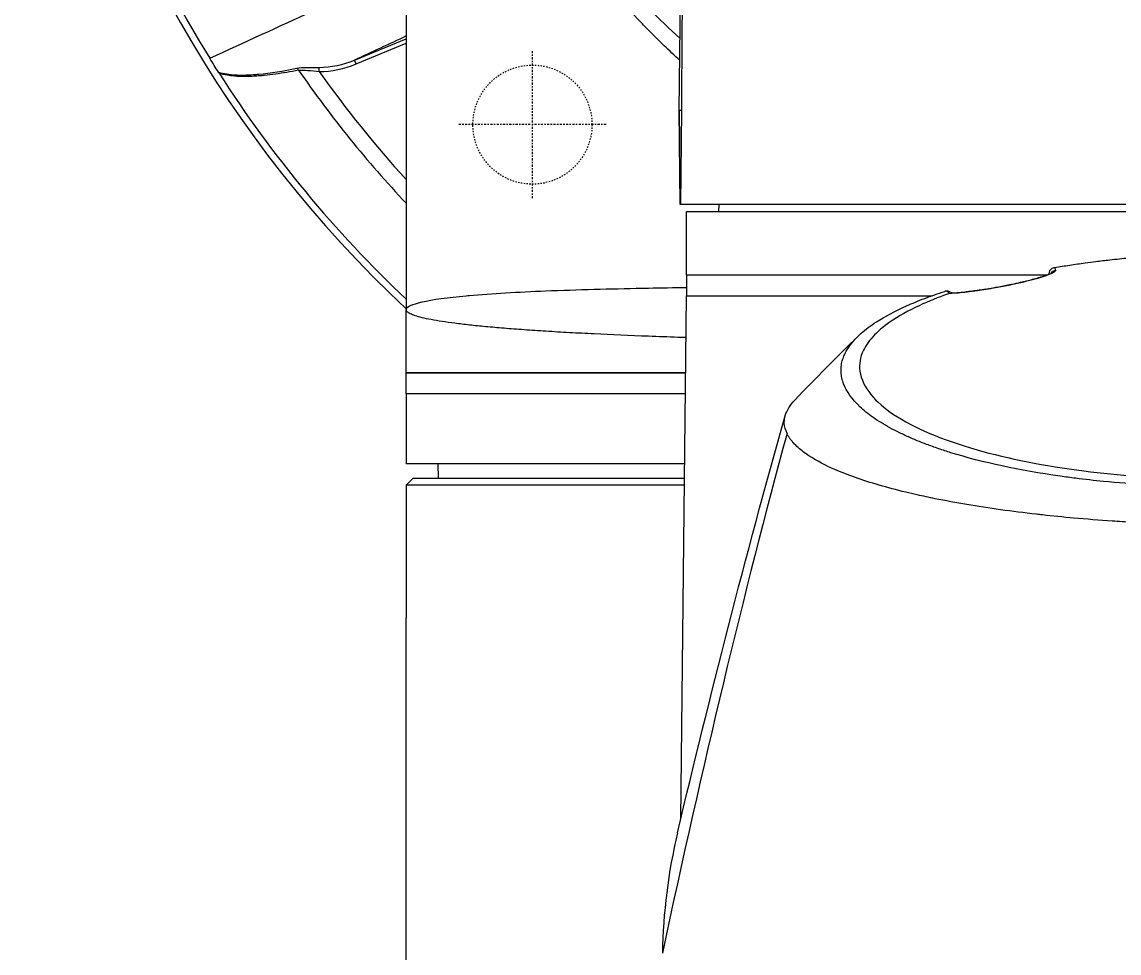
# Model space of a CAD drawing. Header units: millimetres. Extents: x 0 to 4378, y 0 to 2376.
# Drawn here: x 690.8 to 769.1, y 2057.3 to 2123.7 of the extents above; entities that cross this region are included whole.
import ezdxf

# ---------------------------------------------------------------- set-up
doc = ezdxf.new("R2010")
doc.units = ezdxf.units.MM
doc.header["$LTSCALE"] = 0.2
doc.linetypes.add('CENTER2', pattern=[1.125, 0.75, -0.125, 0.125, -0.125])
doc.linetypes.add('HIDDEN', pattern=[0.375, 0.25, -0.125])
doc.layers.add('02_Center Line', color=1, linetype='CENTER2')
doc.layers.add('03_Hidden Line', color=2, linetype='HIDDEN')

# ---------------------------------------------------------------- blocks, each defined once
blk = doc.blocks.new('A$C67cfe5fe')
for p, q in [((-59, 0), (-59, -63.2)), ((-39.525, -49.001), (-39.133, -12.412)), ((-62.686, -45.397), (-59, -43.87)), ((-62.572, -45.674), (-59, -44.194)), ((-65.213, -46.213), (-65.214, -45.922)), ((-62.572, -45.674), (-62.686, -45.397)), ((-39.372, -49), (-39.525, -49.001)), ((-39.467, -55.7), (-39.525, -49.001)), ((-39.525, -49.001), (-39.467, -55.7)), ((-39.372, -49), (-39.432, -55.7)), ((-39.432, -55.7), (-39.467, -55.7)), ((-39.467, -55.7), (-39.467, -55.7)), ((-0.5, -55.7), (-39.432, -55.7)), ((-39, -56.2), (39, -56.2)), ((-39, -60.7), (-39, -56.2)), ((-36.713, -55.7), (-36.721, -56.2)), ((-39, -60.7), (-13.218, -60.7)), ((-39, -60.7), (-13.218, -60.7)), ((-39, -60.7), (-39, -62.2)), ((-13.181, -60.7), (-13.181, -60.7)), ((-13.181, -60.7), (-13.181, -60.7)), ((-13.181, -60.7), (-13.181, -60.7)), ((-13.172, -60.696), (-13.172, -60.696)), ((-39.423, -99.542), (-39.006, -62.2)), ((-39.006, -62.2), (-21.494, -62.2)), ((-59, -67.7), (-59, -63.2)), ((-59, -67.7), (-39.067, -67.7)), ((-39.067, -67.7), (-59, -67.7)), ((-59, -69.2), (-59, -67.7)), ((-39.084, -69.2), (-59, -69.2)), ((-59, -69.2), (-59, -74.2)), ((-39.084, -69.2), (-59, -69.2)), ((-39.14, -74.2), (-59, -74.2)), ((-56.695, -75.2), (-56.713, -74.2)), ((-58.5, -75.2), (-59, -75.7)), ((-39.156, -75.7), (-59, -75.7)), ((-59, -75.7), (-59, -85.2)), ((-58.5, -75.2), (-39.151, -75.2)), ((-59, -147.581), (-59, -85.2))]:
    blk.add_line(p, q)
for radius, start, end in [(86.413, 313.06048, 226.93952), (59, 311.98884, 228.01116), (85.907, 148.20478, 211.79522), (81.076, 214.66612, 223.30498), (85.917, 212.63635, 226.62982), (79.927, 215.32313, 222.42381), (81.076, 229.89687, 229.89758), (86.413, 226.94839, 226.94842), (85.917, 227.01415, 227.01628)]:
    blk.add_arc((0, 0), radius, start, end)
for centre, major_axis, ratio, start_param, end_param in [((-66.872, -46.246), (-0.06, 0.294), 0.73863, 5.018432, 5.756015), ((-67.613, -14.18), (-2.944, 31.713), 0.454366, 3.103899, 3.281624), ((-67.821, -13.502), (-3.259, 32.677), 0.454652, 3.098, 3.27804), ((-21.932, -508.012), (-9.691, -453.026), 0.011347, 3.300548, 3.300597), ((-12.617, -60.896), (-0.486, -0.116), 0.997252, 5.53084, 5.530983), ((-12.617, -60.896), (-0.486, -0.116), 0.997252, 4.629241, 5.460231), ((-16.874, -62.112), (-0.087, 0.492), 0.186354, 0, 0.125052), ((-17.668, -61.335), (-3.368, 0.401), 0.417964, 0.649777, 0.766903)]:
    blk.add_ellipse(centre, major_axis=major_axis, ratio=ratio, start_param=start_param, end_param=end_param)
for points, knots in [([(-39.488, -45.42), (-40.229, -44.741), (-40.974, -44.023), (-41.719, -43.263), (-41.95, -43.028), (-42.182, -42.788), (-42.413, -42.545), (-44.58, -40.26), (-46.865, -37.49), (-49.057, -34.12), (-51.018, -31.104), (-52.905, -27.607), (-54.509, -23.591), (-55.893, -20.127), (-57.065, -16.277), (-57.866, -12.067), (-58.582, -8.31), (-59, -4.266), (-59, 0)], [0.7300237, 0.7300237, 0.7300237, 0.7300237, 0.7452724, 0.7452724, 0.7452724, 0.75, 0.75, 0.75, 0.8245188, 0.8245188, 0.8245188, 0.891197, 0.891197, 0.891197, 0.9486937, 0.9486937, 0.9486937, 1, 1, 1, 1]), ([(-72.402, -46.256), (-72.497, -46.101), (-72.596, -45.94), (-72.803, -45.606), (-72.909, -45.435), (-73.015, -45.263)], [-0.1212579, -0.1212579, -0.1212579, -0.1212579, -0.0607335, -0.0607335, 0, 0, 0, 0]), ([(-72.402, -46.256), (-72.018, -46.367), (-71.603, -46.433), (-71.163, -46.455), (-71.087, -46.459), (-71.017, -46.461), (-70.949, -46.463), (-70.82, -46.466), (-70.699, -46.465), (-70.566, -46.462), (-70.361, -46.458), (-70.138, -46.447), (-69.894, -46.431), (-69.775, -46.422), (-69.656, -46.413), (-69.536, -46.402), (-68.673, -46.323), (-67.779, -46.176), (-66.815, -45.97)], [0.000003, 0.000003, 0.000003, 0.000003, 0.25, 0.25, 0.25, 0.2932173, 0.2932173, 0.2932173, 0.375, 0.375, 0.375, 0.5, 0.5, 0.5, 0.5610134, 0.5610134, 0.5610134, 1, 1, 1, 1]), ([(-66.683, -46.115), (-67.256, -46.233), (-67.806, -46.327), (-68.332, -46.399), (-68.596, -46.435), (-68.853, -46.466), (-69.105, -46.491), (-69.223, -46.503), (-69.341, -46.514), (-69.456, -46.523), (-69.464, -46.524), (-69.471, -46.524), (-69.478, -46.525), (-69.601, -46.534), (-69.701, -46.542), (-69.842, -46.55), (-70.248, -46.574), (-70.593, -46.58), (-70.902, -46.567), (-71.024, -46.562), (-71.141, -46.555), (-71.254, -46.545), (-71.453, -46.527), (-71.602, -46.508), (-71.781, -46.475), (-71.96, -46.442), (-72.15, -46.396), (-72.352, -46.335)], [0, 0, 0, 0, 0.25, 0.25, 0.25, 0.375, 0.375, 0.375, 0.4338257, 0.4338257, 0.4338257, 0.4375, 0.4375, 0.4375, 0.5, 0.5, 0.5, 0.6787887, 0.6787887, 0.6787887, 0.75, 0.75, 0.75, 0.875, 0.875, 0.875, 0.9999999, 0.9999999, 0.9999999, 0.9999999]), ([(-66.815, -45.97), (-66.634, -45.931), (-66.351, -45.919), (-66.078, -45.917), (-65.805, -45.916), (-65.516, -45.925), (-65.214, -45.922)], [0, 0, 0, 0, 0.5, 0.5, 0.5, 1, 1, 1, 1]), ([(-72.352, -46.335), (-72.361, -46.321), (-72.37, -46.307), (-72.387, -46.28), (-72.394, -46.268), (-72.402, -46.256)], [-0.009677245, -0.009677245, -0.009677245, -0.009677245, -0.00461938, -0.00461938, -0.000003186, -0.000003186, -0.000003186, -0.000003186]), ([(-12.751, -60.191), (-12.398, -60.13), (-12.039, -60.072), (-11.313, -59.961), (-10.946, -59.908), (-10.324, -59.824), (-10.071, -59.791), (-9.489, -59.718), (-9.153, -59.678), (-8.356, -59.589), (-7.898, -59.542), (-7.175, -59.474), (-6.907, -59.45), (-5.675, -59.347), (-4.695, -59.282), (-2.717, -59.187), (-1.718, -59.158), (-0.6, -59.148), (-0.362, -59.146), (-0.123, -59.145), (-0.004, -59.145)], [-1.260137, -1.260137, -1.260137, -1.260137, -1.13977, -1.13977, -1.019298, -1.019298, -0.938268, -0.938268, -0.827897, -0.827897, -0.68116, -0.68116, -0.598483, -0.598483, -0.299873, -0.299873, 0, 0, 0.035566, 0.071132, 0.071132, 0.071132, 0.071132]), ([(-12.817, -60.207), (-12.896, -60.23), (-12.998, -60.294), (-13.055, -60.359), (-13.062, -60.368), (-13.069, -60.376), (-13.075, -60.384), (-13.101, -60.419), (-13.114, -60.424), (-13.148, -60.523), (-13.182, -60.621), (-13.177, -60.673), (-13.177, -60.68)], [0.0000145, 0.0000145, 0.0000145, 0.0000145, 0.4407612, 0.4407612, 0.4407612, 0.5, 0.5, 0.5, 0.75, 0.75, 0.75, 1, 1, 1, 1]), ([(-12.817, -60.207), (-12.806, -60.203), (-12.795, -60.201), (-12.773, -60.195), (-12.762, -60.193), (-12.751, -60.191)], [-0.007110306, -0.007110306, -0.007110306, -0.007110306, -0.003649932, -0.003649932, -0.000004156, -0.000004156, -0.000004156, -0.000004156]), ([(-12.691, -60.403), (-12.682, -60.444), (-12.746, -60.503), (-12.873, -60.568), (-12.886, -60.575), (-12.9, -60.582), (-12.914, -60.589), (-12.997, -60.628), (-13.102, -60.671), (-13.233, -60.719), (-13.298, -60.743), (-13.37, -60.768), (-13.451, -60.794), (-13.532, -60.821), (-13.614, -60.847), (-13.706, -60.875), (-13.769, -60.894), (-13.837, -60.914), (-13.915, -60.937), (-14.053, -60.977), (-14.181, -61.012), (-14.346, -61.056), (-14.407, -61.072), (-14.474, -61.089), (-14.549, -61.108), (-14.608, -61.123), (-14.667, -61.138), (-14.728, -61.153), (-14.811, -61.174), (-14.896, -61.194), (-14.983, -61.215), (-15.038, -61.228), (-15.089, -61.24), (-15.14, -61.252), (-15.23, -61.273), (-15.323, -61.294), (-15.454, -61.323), (-15.496, -61.332), (-15.537, -61.341), (-15.579, -61.35), (-15.641, -61.364), (-15.704, -61.377), (-15.767, -61.391), (-15.86, -61.411), (-15.927, -61.425), (-16.04, -61.447), (-16.055, -61.451), (-16.072, -61.454), (-16.09, -61.458), (-16.379, -61.516), (-16.674, -61.572), (-16.972, -61.625)], [0, 0, 0, 0, 0.25, 0.25, 0.25, 0.275957, 0.275957, 0.275957, 0.425518, 0.425518, 0.425518, 0.5, 0.5, 0.5, 0.573987, 0.573987, 0.573987, 0.625, 0.625, 0.625, 0.716202, 0.716202, 0.716202, 0.75, 0.75, 0.75, 0.776323, 0.776323, 0.776323, 0.8125, 0.8125, 0.8125, 0.835296, 0.835296, 0.835296, 0.875, 0.875, 0.875, 0.887583, 0.887583, 0.887583, 0.90625, 0.90625, 0.90625, 0.933682, 0.933682, 0.933682, 0.9375, 0.9375, 0.9375, 1, 1, 1, 1]), ([(-16.961, -61.619), (-16.613, -61.558), (-16.249, -61.488), (-15.567, -61.345), (-15.239, -61.272), (-14.646, -61.13), (-14.374, -61.059), (-13.886, -60.924), (-13.671, -60.858), (-13.3, -60.734), (-13.152, -60.676), (-13.015, -60.612), (-12.983, -60.592), (-12.979, -60.589), (-12.979, -60.589), (-12.979, -60.589)], [0, 0, 0, 0, 0.1080701, 0.1080701, 0.2113879, 0.2113879, 0.3139872, 0.3139872, 0.4245451, 0.4245451, 0.5528617, 0.5528617, 0.6252629, 0.6252629, 0.6304154, 0.6304154, 0.6304154, 0.6304154]), ([(-59, -63.2), (-59, -62.993), (-58.586, -62.805), (-57.866, -62.641), (-57.113, -62.469), (-56.024, -62.323), (-54.723, -62.202), (-54.652, -62.195), (-54.581, -62.189), (-54.509, -62.182), (-52.9, -62.039), (-51.011, -61.935), (-49.057, -61.856), (-46.775, -61.765), (-44.406, -61.708), (-42.19, -61.665), (-42.033, -61.662), (-41.876, -61.659), (-41.719, -61.656), (-40.811, -61.639), (-39.903, -61.624), (-39.001, -61.611)], [0, 0, 0, 0, 0.0610325, 0.0610325, 0.0610325, 0.125, 0.125, 0.125, 0.1275195, 0.1275195, 0.1275195, 0.1840301, 0.1840301, 0.1840301, 0.25, 0.25, 0.25, 0.2532003, 0.2532003, 0.2532003, 0.2717234, 0.2717234, 0.2717234, 0.2717234]), ([(-16.972, -61.625), (-17.177, -61.662), (-17.383, -61.697), (-17.59, -61.73), (-17.729, -61.752), (-17.888, -61.777), (-18.026, -61.797), (-18.093, -61.807), (-18.156, -61.816), (-18.209, -61.824), (-18.308, -61.838), (-18.406, -61.851), (-18.504, -61.864), (-18.567, -61.873), (-18.63, -61.881), (-18.693, -61.889), (-18.773, -61.899), (-18.851, -61.909), (-18.929, -61.918), (-18.935, -61.919), (-18.942, -61.92), (-18.948, -61.92), (-19.023, -61.929), (-19.114, -61.94), (-19.161, -61.945), (-19.355, -61.966), (-19.539, -61.984), (-19.714, -61.999), (-19.907, -62.015), (-20.089, -62.027), (-20.254, -62.034)], [0, 0, 0, 0, 0.125, 0.125, 0.125, 0.2090035, 0.2090035, 0.2090035, 0.25, 0.25, 0.25, 0.3256794, 0.3256794, 0.3256794, 0.375, 0.375, 0.375, 0.4375, 0.4375, 0.4375, 0.442409, 0.442409, 0.442409, 0.5, 0.5, 0.5, 0.7377626, 0.7377626, 0.7377626, 0.9999993, 0.9999993, 0.9999993, 0.9999993]), ([(-20.168, -62.019), (-19.866, -62.007), (-19.466, -61.974), (-18.763, -61.893), (-18.521, -61.862), (-17.866, -61.771), (-17.42, -61.701), (-16.961, -61.619)], [0, 0, 0, 0, 0.1985143, 0.1985143, 0.2907776, 0.2907776, 0.4329571, 0.4329571, 0.4329571, 0.4329571]), ([(-3.067, -75.822), (-4.126, -75.794), (-5.172, -75.749), (-7.244, -75.623), (-8.265, -75.542), (-9.932, -75.379), (-10.592, -75.305), (-11.611, -75.177), (-11.978, -75.128), (-15.251, -74.664), (-17.895, -74.094), (-20.291, -73.351), (-20.433, -73.305), (-20.871, -73.163), (-21.175, -73.06), (-21.75, -72.853), (-22.029, -72.748), (-22.564, -72.536), (-22.824, -72.427), (-23.331, -72.204), (-23.576, -72.091), (-24.29, -71.742), (-24.73, -71.5), (-25.53, -71.006), (-25.889, -70.754), (-26.36, -70.372), (-26.504, -70.246), (-27.199, -69.591), (-27.591, -69.043), (-27.854, -68.343), (-27.895, -68.205), (-27.955, -67.928), (-27.974, -67.789), (-27.989, -67.512), (-27.986, -67.376), (-27.958, -67.111), (-27.934, -66.981), (-27.885, -66.792), (-27.867, -66.731), (-27.807, -66.554), (-27.758, -66.435), (-27.651, -66.214), (-27.593, -66.109), (-27.294, -65.626), (-26.967, -65.25), (-26.236, -64.604), (-25.874, -64.333), (-24.852, -63.672), (-24.133, -63.288), (-22.908, -62.742), (-22.475, -62.564), (-21.564, -62.221), (-21.084, -62.053), (-20.582, -61.893)], [0.000005, 0.000005, 0.000005, 0.000005, 0.319511, 0.319511, 0.639479, 0.639479, 0.852403, 0.852403, 0.973891, 0.973891, 1.947625, 1.947625, 2.010365, 2.010365, 2.139691, 2.139691, 2.265575, 2.265575, 2.393345, 2.393345, 2.521559, 2.521559, 2.781941, 2.781941, 3.041001, 3.041001, 3.166048, 3.166048, 3.692233, 3.692233, 3.821507, 3.821507, 3.951206, 3.951206, 4.07808, 4.07808, 4.201324, 4.201324, 4.258471, 4.258471, 4.368502, 4.368502, 4.468635, 4.468635, 4.831764, 4.831764, 5.102761, 5.102761, 5.508805, 5.508805, 5.711646, 5.711646, 5.914059, 5.914059, 5.914059, 5.914059]), ([(-20.254, -62.034), (-21.316, -62.409), (-22.924, -63.036), (-25.326, -64.626), (-26.033, -65.35), (-26.63, -66.585), (-26.71, -67.081), (-26.475, -68.751), (-25.525, -69.8), (-22.805, -71.618), (-20.784, -72.476), (-16.051, -73.826), (-13.47, -74.336), (-9.424, -74.853), (-8.146, -74.981), (-5.708, -75.163), (-4.554, -75.225), (-2.295, -75.303), (-1.147, -75.323), (-0.009, -75.323)], [-5.847616, -5.847616, -5.847616, -5.847616, -5.038817, -5.038817, -4.426364, -4.426364, -4.019655, -4.019655, -3.083823, -3.083823, -2.043533, -2.043533, -1.111663, -1.111663, -0.700523, -0.700523, -0.341482, -0.341482, 0, 0, 0, 0]), ([(-20.451, -61.868), (-20.476, -61.87), (-20.499, -61.873), (-20.544, -61.882), (-20.564, -61.887), (-20.582, -61.893)], [-0.01640349, -0.01640349, -0.01640349, -0.01640349, -0.00821386, -0.00821386, -0.00002089, -0.00002089, -0.00002089, -0.00002089]), ([(-20.171, -61.955), (-20.25, -61.9), (-20.339, -61.865), (-20.422, -61.866), (-20.432, -61.866), (-20.441, -61.867), (-20.451, -61.868)], [0.4974398, 0.4974398, 0.4974398, 0.4974398, 0.9461679, 0.9461679, 0.9461679, 0.9999981, 0.9999981, 0.9999981, 0.9999981]), ([(-20.254, -62.034), (-20.247, -62.032), (-20.24, -62.03), (-20.225, -62.026), (-20.218, -62.025), (-20.209, -62.023)], [0.000001326, 0.000001326, 0.000001326, 0.000001326, 0.003011242, 0.003011242, 0.005941777, 0.005941777, 0.005941777, 0.005941777]), ([(-39.039, -65.188), (-39.235, -65.182), (-39.43, -65.175), (-39.623, -65.169), (-40.338, -65.145), (-41.036, -65.12), (-41.716, -65.094), (-43.077, -65.042), (-44.367, -64.987), (-45.587, -64.928), (-46.195, -64.898), (-46.787, -64.868), (-47.36, -64.837), (-47.936, -64.805), (-48.494, -64.773), (-49.035, -64.739), (-49.303, -64.722), (-49.567, -64.705), (-49.826, -64.688), (-50.088, -64.67), (-50.344, -64.652), (-50.595, -64.634), (-51.095, -64.599), (-51.572, -64.562), (-52.027, -64.525), (-52.482, -64.488), (-52.915, -64.45), (-53.326, -64.411), (-53.737, -64.373), (-54.127, -64.333), (-54.494, -64.293), (-54.862, -64.252), (-55.208, -64.211), (-55.533, -64.169), (-55.857, -64.126), (-56.16, -64.084), (-56.441, -64.04), (-56.722, -63.997), (-56.981, -63.952), (-57.217, -63.907), (-57.454, -63.863), (-57.668, -63.817), (-57.858, -63.771), (-58.048, -63.724), (-58.215, -63.677), (-58.357, -63.63), (-58.499, -63.582), (-58.618, -63.534), (-58.714, -63.486), (-58.761, -63.462), (-58.803, -63.438), (-58.839, -63.414), (-58.874, -63.39), (-58.904, -63.366), (-58.928, -63.342), (-58.952, -63.319), (-58.97, -63.295), (-58.982, -63.271), (-58.988, -63.259), (-58.992, -63.247), (-58.996, -63.235), (-58.997, -63.229), (-58.998, -63.224), (-58.999, -63.218), (-59, -63.212), (-59, -63.207), (-59, -63.201), (-59, -63.201), (-59, -63.201), (-59, -63.201), (-59, -63.2), (-59, -63.2), (-59, -63.2)], [0.13459344, 0.13459344, 0.13459344, 0.13459344, 0.13537219, 0.13537219, 0.13537219, 0.1382538, 0.1382538, 0.1382538, 0.14401703, 0.14401703, 0.14401703, 0.14689341, 0.14689341, 0.14689341, 0.14978026, 0.14978026, 0.14978026, 0.15121449, 0.15121449, 0.15121449, 0.15266187, 0.15266187, 0.15266187, 0.15554349, 0.15554349, 0.15554349, 0.1584251, 0.1584251, 0.1584251, 0.16130671, 0.16130671, 0.16130671, 0.16418833, 0.16418833, 0.16418833, 0.16706994, 0.16706994, 0.16706994, 0.16995156, 0.16995156, 0.16995156, 0.17283317, 0.17283317, 0.17283317, 0.17571479, 0.17571479, 0.17571479, 0.1785964, 0.1785964, 0.1785964, 0.18003721, 0.18003721, 0.18003721, 0.18147802, 0.18147802, 0.18147802, 0.18291882, 0.18291882, 0.18291882, 0.18363923, 0.18363923, 0.18363923, 0.18399943, 0.18399943, 0.18399943, 0.18433614, 0.18433614, 0.18433614, 0.18434788, 0.18434788, 0.18434788, 0.18435963, 0.18435963, 0.18435963, 0.18435963]), ([(-31.839, -72.029), (-31.944, -71.781), (-32.024, -71.56), (-32.034, -71.251), (-32.034, -71.215), (-32.03, -71.085), (-32.018, -70.99), (-31.923, -70.517), (-31.72, -70.14), (-31.358, -69.725), (-31.321, -69.685), (-31.282, -69.644)], [0.0002343, 0.0002343, 0.0002343, 0.0002343, 0.3196338, 0.3196338, 0.3611236, 0.3611236, 0.4717969, 0.4717969, 0.9144158, 0.9144158, 0.9626649, 0.9626649, 0.9626649, 0.9626649]), ([(-3.067, -78.543), (-3.505, -78.532), (-3.941, -78.518), (-4.374, -78.502), (-4.856, -78.485), (-5.334, -78.464), (-5.81, -78.442), (-6.287, -78.419), (-6.761, -78.393), (-7.232, -78.366), (-7.704, -78.339), (-8.173, -78.309), (-8.639, -78.277), (-9.57, -78.213), (-10.488, -78.14), (-11.394, -78.059), (-12.144, -77.991), (-12.885, -77.917), (-13.617, -77.836), (-13.763, -77.82), (-13.909, -77.804), (-14.054, -77.787), (-14.926, -77.688), (-15.776, -77.58), (-16.601, -77.464), (-17.43, -77.348), (-18.235, -77.224), (-19.015, -77.093), (-19.795, -76.961), (-20.549, -76.822), (-21.276, -76.675), (-21.713, -76.586), (-22.139, -76.495), (-22.556, -76.402), (-22.832, -76.339), (-23.102, -76.276), (-23.366, -76.212), (-24.036, -76.05), (-24.669, -75.882), (-25.267, -75.708), (-25.868, -75.534), (-26.433, -75.353), (-26.961, -75.167), (-27.489, -74.981), (-27.98, -74.789), (-28.433, -74.592), (-28.584, -74.526), (-28.73, -74.459), (-28.873, -74.392), (-29.59, -74.054), (-30.182, -73.707), (-30.653, -73.352), (-30.94, -73.137), (-31.182, -72.919), (-31.379, -72.699), (-31.428, -72.644), (-31.474, -72.588), (-31.518, -72.533), (-31.529, -72.519), (-31.539, -72.505), (-31.55, -72.491), (-31.561, -72.477), (-31.571, -72.463), (-31.581, -72.449), (-31.602, -72.422), (-31.622, -72.394), (-31.641, -72.366), (-31.66, -72.338), (-31.679, -72.31), (-31.697, -72.282), (-31.714, -72.254), (-31.732, -72.226), (-31.748, -72.198), (-31.765, -72.17), (-31.781, -72.142), (-31.796, -72.114), (-31.812, -72.086), (-31.826, -72.058), (-31.839, -72.029)], [0, 0, 0, 0, 0.0296065, 0.0296065, 0.0296065, 0.0625552, 0.0625552, 0.0625552, 0.0956223, 0.0956223, 0.0956223, 0.1287583, 0.1287583, 0.1287583, 0.1950345, 0.1950345, 0.1950345, 0.25, 0.25, 0.25, 0.2609996, 0.2609996, 0.2609996, 0.3271356, 0.3271356, 0.3271356, 0.3936018, 0.3936018, 0.3936018, 0.4600955, 0.4600955, 0.4600955, 0.5, 0.5, 0.5, 0.5264171, 0.5264171, 0.5264171, 0.593228, 0.593228, 0.593228, 0.6604161, 0.6604161, 0.6604161, 0.7276097, 0.7276097, 0.7276097, 0.75, 0.75, 0.75, 0.8628411, 0.8628411, 0.8628411, 0.9313886, 0.9313886, 0.9313886, 0.9485533, 0.9485533, 0.9485533, 0.9528443, 0.9528443, 0.9528443, 0.957135, 0.957135, 0.957135, 0.9657149, 0.9657149, 0.9657149, 0.9742923, 0.9742923, 0.9742923, 0.9828662, 0.9828662, 0.9828662, 0.9914358, 0.9914358, 0.9914358, 0.999992, 0.999992, 0.999992, 0.999992])]:
    blk.add_open_spline(points, degree=3, knots=knots)
for points in [[(-39.104, -12.503), (-39.198, -24.184), (-39.287, -36.351), (-39.372, -49)], [(-73.015, -45.263), (-67.931, -42.931), (-63.309, -40.819), (-59.149, -38.927)], [(-59, -43.679), (-60.229, -44.251), (-61.458, -44.824), (-62.686, -45.397)], [(-66.683, -46.115), (-66.331, -46.069), (-65.741, -46.168), (-65.213, -46.213)], [(-12.751, -60.191), (-12.731, -60.247), (-12.712, -60.315), (-12.691, -60.403)], [(-13.179, -60.684), (-13.178, -60.67), (-13.177, -60.656), (-13.175, -60.642)], [(-13.176, -60.683), (-13.177, -60.682), (-13.177, -60.681), (-13.177, -60.68)], [(-20.209, -62.023), (-20.196, -62.021), (-20.182, -62.02), (-20.168, -62.02)], [(-20.164, -61.948), (-20.133, -61.97), (-20.099, -61.992), (-20.064, -62.014)], [(-31.282, -69.644), (-29.803, -68.084), (-28.288, -66.57), (-26.798, -65.112)], [(-39.65, -100.497), (-37.358, -90.848), (-34.819, -80.793), (-31.966, -70.756)], [(-31.839, -72.031), (-34.917, -83.326), (-37.904, -95.795), (-40.725, -109.077)], [(-39.651, -100.496), (-40.325, -103.33), (-40.68, -106.205), (-40.725, -109.077)]]:
    blk.add_open_spline(points, degree=3)
at = {"layer": '02_Center Line'}
for p, q in [((-50, -55.25), (-50, -44.75)), ((-44.75, -50), (-55.25, -50))]:
    blk.add_line(p, q, dxfattribs=at)
at = {"layer": '03_Hidden Line'}
blk.add_circle((-50, -50), 4.25, dxfattribs=at)

msp = doc.modelspace()

# ---------------------------------------------------------------- block references
msp.add_blockref('A$C67cfe5fe', (777.219, 2166.397))

doc.saveas('drawing.dxf')
